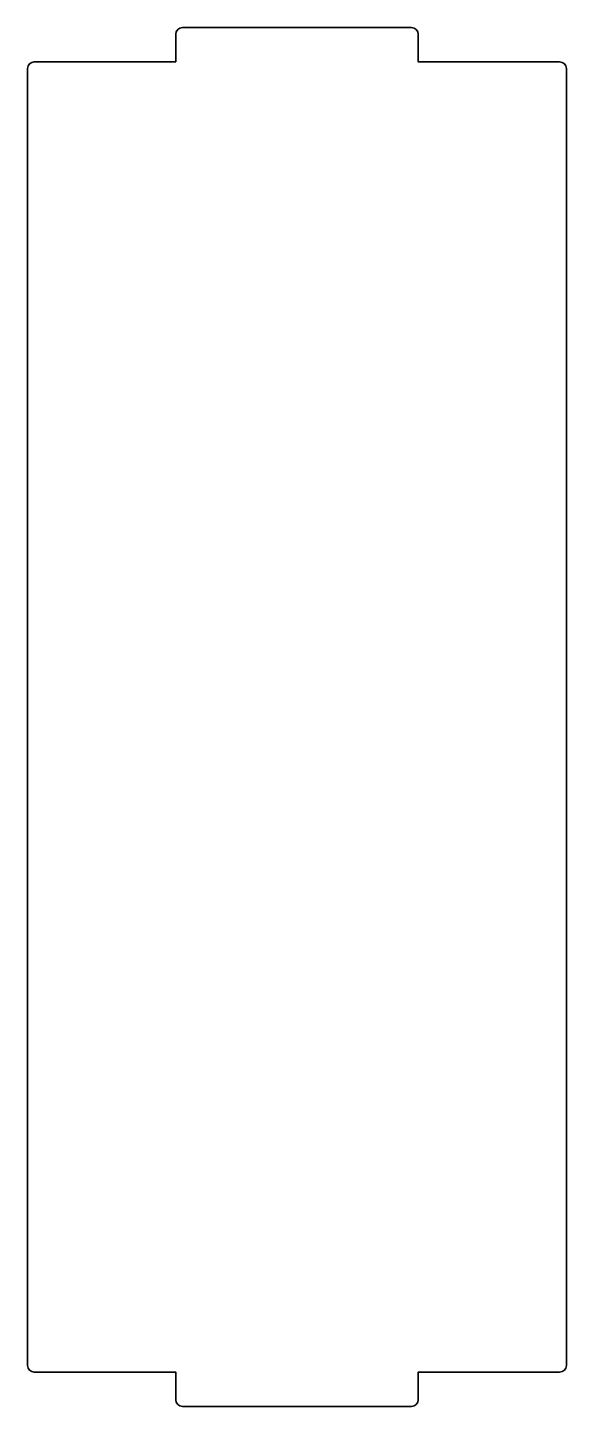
# Model space of a CAD drawing. Header units: inches. Extents: x 20 to 28, y -34.2 to -13.8.
import ezdxf

# ---------------------------------------------------------------- set-up
doc = ezdxf.new("R2010")
doc.units = ezdxf.units.IN
doc.header["$MEASUREMENT"] = 0
doc.layers.add('Outline', color=7, linetype='Continuous', lineweight=0)

msp = doc.modelspace()

# ---------------------------------------------------------------- linework, layer by layer
at = {"layer": 'Outline', "color": 18, "lineweight": 35, "true_color": 0x000000}
msp.add_open_spline([(22.193, -14.278), (22.193, -14.278), (22.193, -13.869), (22.193, -13.869), (22.193, -13.814), (22.238, -13.769), (22.293, -13.769), (22.293, -13.769), (25.693, -13.769), (25.693, -13.769), (25.749, -13.769), (25.793, -13.814), (25.793, -13.869), (25.793, -13.869), (25.793, -14.278), (25.793, -14.278), (25.793, -14.278), (27.893, -14.278), (27.893, -14.278), (27.949, -14.278), (27.993, -14.323), (27.993, -14.378), (27.993, -14.378), (27.993, -33.635), (27.993, -33.635), (27.993, -33.691), (27.949, -33.735), (27.893, -33.735), (27.893, -33.735), (25.793, -33.735), (25.793, -33.735), (25.793, -33.735), (25.793, -34.144), (25.793, -34.144), (25.793, -34.199), (25.749, -34.244), (25.693, -34.244), (25.693, -34.244), (22.293, -34.244), (22.293, -34.244), (22.238, -34.244), (22.193, -34.199), (22.193, -34.144), (22.193, -34.144), (22.193, -33.735), (22.193, -33.735), (22.193, -33.735), (20.093, -33.735), (20.093, -33.735), (20.038, -33.735), (19.993, -33.691), (19.993, -33.635), (19.993, -33.635), (19.993, -14.378), (19.993, -14.378), (19.993, -14.323), (20.038, -14.278), (20.093, -14.278), (20.093, -14.278), (22.193, -14.278), (22.193, -14.278)], degree=3, knots=[0, 0, 0, 0, 1, 1, 1, 2, 2, 2, 3, 3, 3, 4, 4, 4, 5, 5, 5, 6, 6, 6, 7, 7, 7, 8, 8, 8, 9, 9, 9, 10, 10, 10, 11, 11, 11, 12, 12, 12, 13, 13, 13, 14, 14, 14, 15, 15, 15, 16, 16, 16, 17, 17, 17, 18, 18, 18, 19, 19, 19, 20, 20, 20, 20], dxfattribs=at)

doc.saveas('drawing.dxf')
